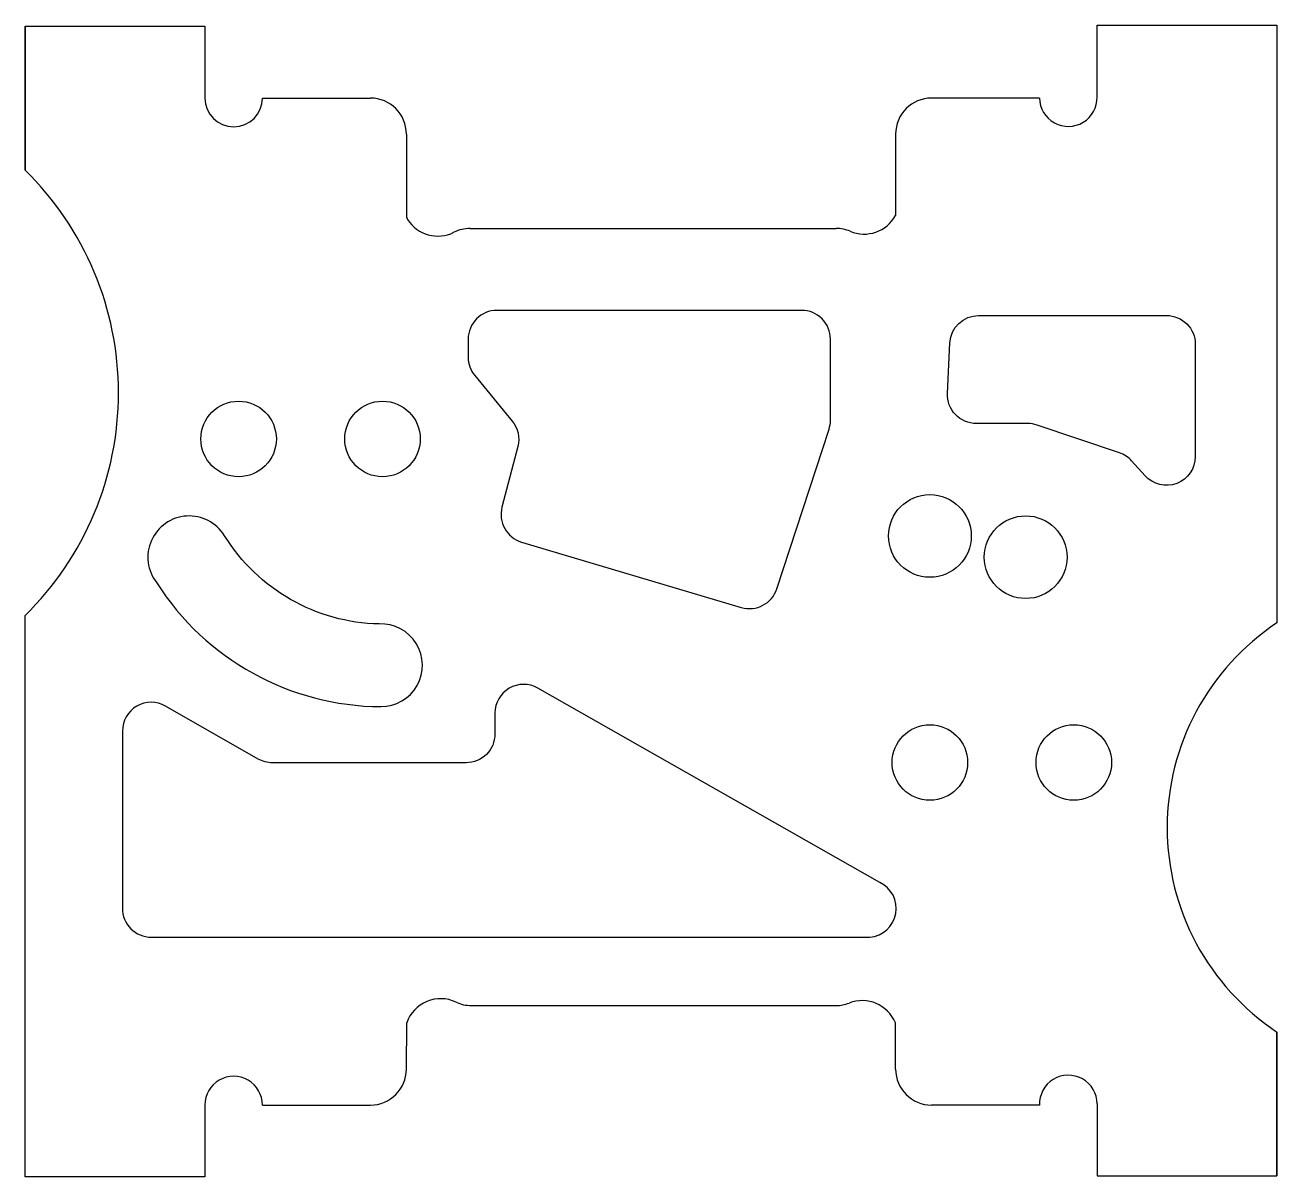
# Model space of a CAD drawing. Header units: millimetres. Extents: x -18 to 16.8, y -15.7 to 16.3.
import ezdxf

# ---------------------------------------------------------------- set-up
doc = ezdxf.new("R2010")
doc.units = ezdxf.units.MM
doc.layers.get('0').update_dxf_attribs({"linetype": 'CONTINUOUS'})

msp = doc.modelspace()

# ---------------------------------------------------------------- linework, layer by layer
for p, q in [((-18.008, 16.315), (-13.008, 16.315)), ((-18.008, 16.315), (-18.008, 12.315)), ((-18.008, 14.315), (-18.008, 16.315)), ((-13.008, 16.315), (-13.008, 14.315)), ((11.792, 16.346), (16.792, 16.346)), ((11.792, 14.346), (11.792, 16.346)), ((16.792, 16.346), (16.792, 14.369)), ((-18.008, 12.315), (-18.008, 14.315)), ((-11.408, 14.314), (-8.408, 14.314)), ((10.192, 14.314), (7.192, 14.314)), ((16.792, 14.369), (16.792, -0.279)), ((-7.408, 13.314), (-7.408, 11.046)), ((6.192, 13.314), (6.192, 11.054)), ((-5.637, 10.689), (4.538, 10.689)), ((-18.008, -13.685), (-18.008, -0.075)), ((-5.602, -10.918), (4.535, -10.918)), ((-7.408, -12.686), (-7.398, -11.398)), ((6.192, -12.686), (6.184, -11.397)), ((16.792, -11.654), (16.792, -15.654)), ((16.792, -15.654), (16.792, -11.654)), ((-18.008, -15.685), (-18.008, -13.685)), ((-13.008, -13.685), (-13.008, -15.685)), ((-11.408, -13.686), (-8.408, -13.686)), ((10.192, -13.686), (7.192, -13.686)), ((11.792, -13.654), (11.792, -15.654)), ((11.792, -15.654), (16.792, -15.654)), ((-13.008, -15.685), (-18.008, -15.685))]:
    msp.add_line(p, q)
for points in [[(-5.507, 6.599), (-4.466, 5.335, -0.240913), (-4.31, 4.623), (-4.751, 2.941, 0.404693), (-4.206, 1.971), (1.902, 0.153, 0.406497), (2.891, 0.671), (4.341, 5.11, 0.079099), (4.38, 5.358), (4.38, 7.611, 0.414214), (3.58, 8.411), (-4.89, 8.411, 0.414214), (-5.69, 7.611), (-5.69, 7.108, 0.173955)], [(7.635, 6.104), (7.701, 7.507, -0.400507), (8.5, 8.269), (13.721, 8.269, -0.414214), (14.521, 7.469), (14.521, 4.347, -0.687363), (13.127, 3.812), (12.753, 4.227, 0.12875), (12.415, 4.45), (10.123, 5.224, 0.08163), (9.867, 5.266), (8.434, 5.266, -0.428055)], [(-8.161, -0.308, -0.254661), (-12.464, 2.147, 1.060239), (-14.348, 0.835, 0.254636), (-8.116, -2.607, 1.021443)], [(5.749, -7.495), (-3.752, -2.092, 0.575179), (-4.948, -2.787), (-4.948, -3.368, -0.414214), (-5.748, -4.168), (-11.131, -4.168, -0.13052), (-11.528, -4.063), (-14.104, -2.591, 0.575867), (-15.301, -3.285), (-15.301, -8.214, 0.415073), (-14.501, -9.017), (5.475, -9.017, 0.767862)]]:
    msp.add_lwpolyline(points, format="xyb", close=True)
for centre, radius in [((-12.072, 4.836), 1.05), ((-8.072, 4.836), 1.05), ((7.144, 2.139), 1.15), ((9.807, 1.549), 1.15), ((7.144, -4.161), 1.05), ((11.144, -4.161), 1.05)]:
    msp.add_circle(centre, radius)
for centre, radius, start, end in [((-12.208, 14.315), 0.8, 180, 359.9606), ((-8.408, 13.314), 1, 0, 90), ((7.192, 13.314), 1, 90, 180), ((10.992, 14.326), 0.8, -179.1566, 1.4308), ((-24.096, 6.12), 8.686, -45.4978, 45.4978), ((-7.208, 11.046), 0.2, 180, 212.5707), ((-6.534, 11.477), 1, 212.5707, 296.6444), ((5.314, 11.533), 1, 247.1642, 331.3823), ((-5.637, 9.689), 1, 90, 116.6444), ((4.538, 9.689), 1, 67.1642, 90), ((20.562, -5.966), 6.824, 123.5375, 236.4625), ((-6.454, -11.728), 1, 64.8027, 160.7405), ((5.261, -11.782), 1, 22.6441, 111.2815), ((-5.602, -9.918), 1, 244.8027, 270), ((4.535, -9.918), 1, 270, 291.2815), ((-8.408, -12.686), 1, -90, 0), ((7.192, -12.686), 1, 180, 270), ((10.992, -13.654), 0.8, 0, 182.2778), ((-12.208, -13.685), 0.8, -0.0426, 180)]:
    msp.add_arc(centre, radius, start, end)

doc.saveas('drawing.dxf')
